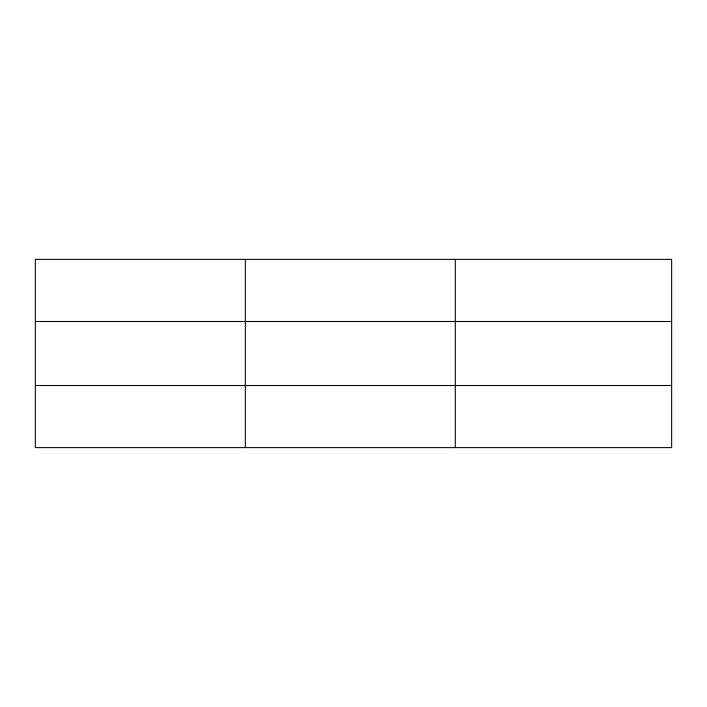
<?xml version="1.0" encoding="UTF-8"?>
<svg xmlns="http://www.w3.org/2000/svg" width="707" height="707" viewBox="0 0 707 707"><rect width="100%" height="100%" fill="white"/><g stroke="black" fill="none" stroke-linecap="round" stroke-linejoin="round"><path stroke-width="1.06" d="M245.329 259.381L245.329 447.619M455.308 259.381L455.308 447.619M671.65 385.501L671.65 447.619L35.35 447.619L35.35 259.381L671.65 259.381L671.65 385.501L35.35 385.501M35.35 321.499L671.65 321.499"/></g></svg>
